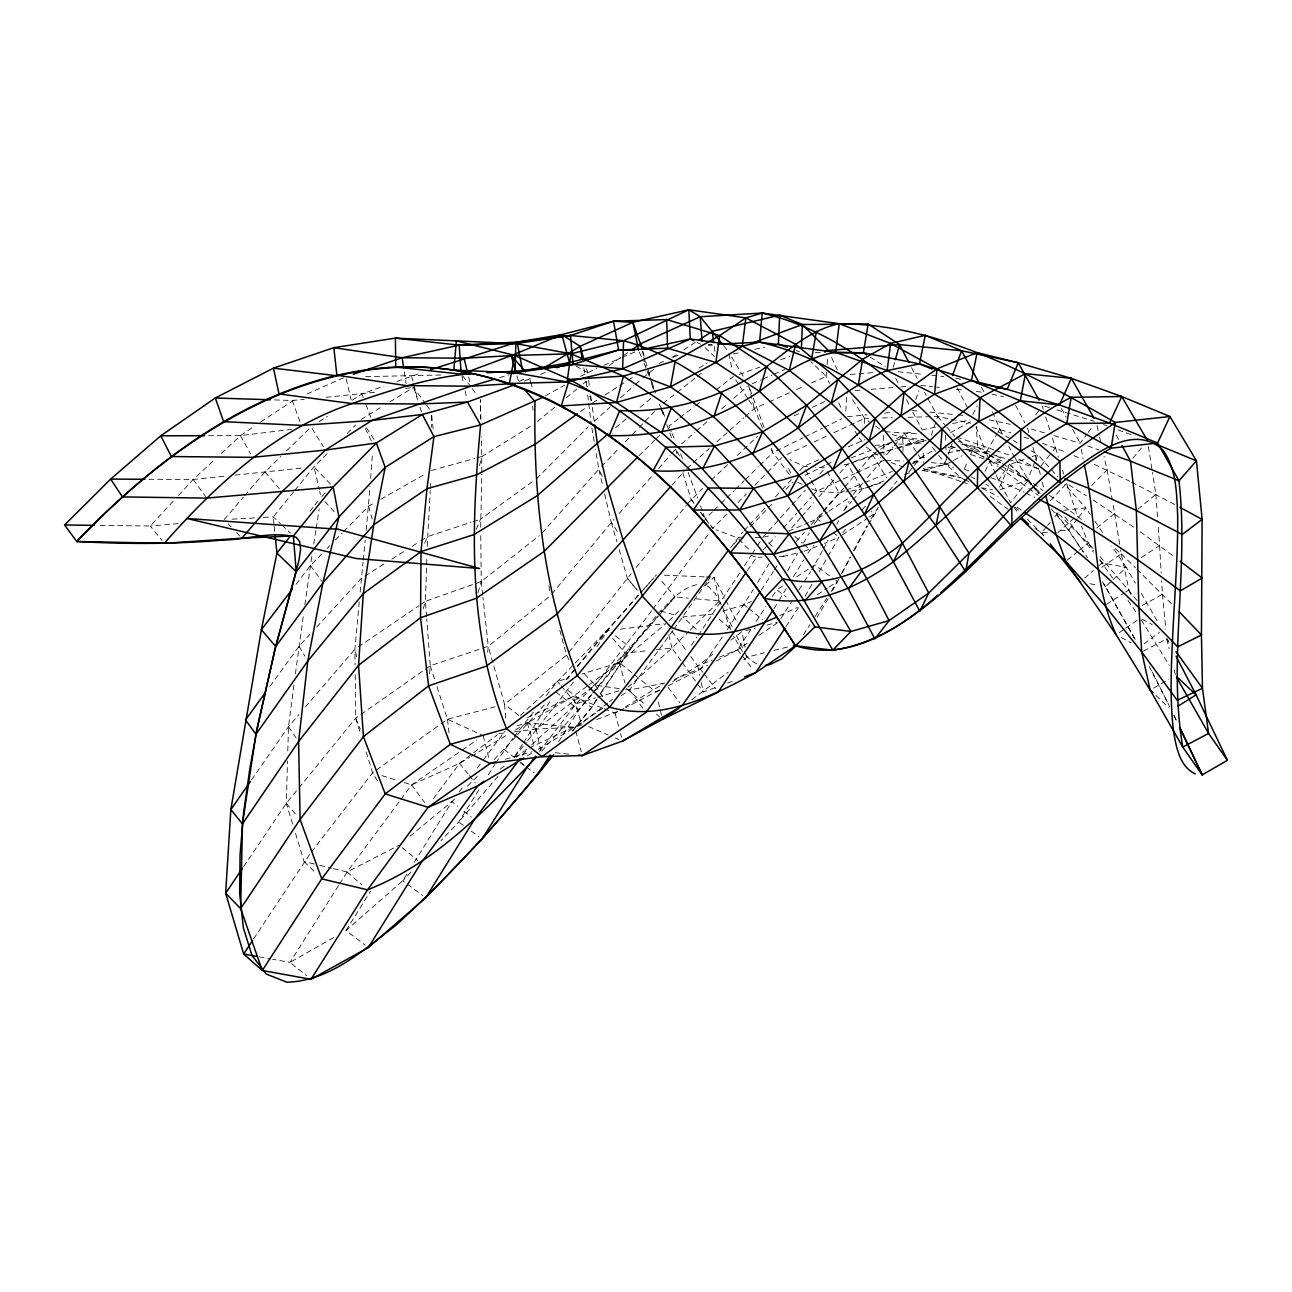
<?xml version="1.0" encoding="UTF-8"?>
<svg xmlns="http://www.w3.org/2000/svg" width="1292" height="1292" viewBox="0 0 1292 1292"><rect width="100%" height="100%" fill="white"/><g stroke="black" fill="none" stroke-linecap="round" stroke-linejoin="round"><path stroke-width="0.75" stroke-dasharray="5 3.75" d="M480.689 527.217L481.787 474.019M481.835 472.048L481.577 436.825M292.622 824.005L286.323 803.366L287.502 761.02M287.793 750.927L288.471 726.734L294.124 683.565M426.618 616.93L425.439 601.297L426.909 556.206M427.216 546.403L430.284 490.524M430.397 488.521L430.753 482.514M845.824 411.001L847.164 391.234M366.217 530.205L370.061 486.341M370.642 478.395L372.532 452.604M826.525 372.387L826.202 376.376L829.545 383.433M827.171 364.425L827.817 356.463M429.59 673.794L430.268 665.751L426.764 618.884M359.257 601.878L354.912 649.198L355.09 664.96M360.161 592.027L363.02 562.214M363.214 560.211L365.216 540.201M487.649 652.266L488.263 646.307L482.95 597.227M295.416 673.762L303.459 614.75M304.847 604.898L311.921 555.738M313.746 544.045L315.862 530.398M316.169 528.444L319.205 508.951M893.208 367.316L894.791 361.631M477.975 592.689L481.254 581.529L480.769 535.259M423.259 608.613L425.439 601.297L481.254 581.529L539.216 535.728M479.461 465.572L482.239 456.351L532.643 425.036M931.306 435.243L937.685 416.541L924.507 392.284M915.721 399.68L918.854 390.733M965.738 480.446L960.699 477.572L944.937 463.295L947.569 456.124M948.215 454.332L952.156 443.576M1034.844 461.922L1027.398 480.156L999.83 489.894M1035.586 460.097L1037.831 454.623L1029.207 449.648M964.51 468.641L967.547 461.502M970.599 454.348L972.133 450.779L957.663 438.796M476.134 529.478L480.608 519.158L534.969 479.817M424.632 543.254L427.539 536.6L471.128 522.275M999.556 487.084L1009.714 464.555L1030.322 457.271M985.053 471.322L990.092 460.76L1001.865 463.037M972.795 414.522L977.188 406.011M841.48 573.81L850.314 556.771M838.637 579.268L832.629 590.573M853.382 550.941L867.029 525.892M822.455 550.763L811.651 569.966M823.408 548.987L828.172 540.137M836.764 524.197L838.669 520.66M844.387 510.033L849.151 501.167M842.158 572.841L850.621 557.223M854.383 550.279L867.546 525.957M868.482 524.229L877.979 509.161M828.156 598.68L817.093 617.269M787.652 570.789L797.535 553.509M803.462 543.125L809.39 532.756M814.331 524.116L822.552 512.795M805.094 596.242L813.088 582.337M819.08 571.904L827.074 557.999M828.059 556.271L839.057 537.149L824.49 543.464M989.123 459.532L985.99 452.636L996.826 434.08M997.812 432.384L999.782 429.025L992.014 410.711M871.244 518.609L878.237 507.191M727.283 629.592L753.43 589.378M757.613 582.514L769.079 563.667M773.956 608.71L778.059 601.975M779.092 600.295L786.295 588.506M793.482 576.733L803.769 559.904M807.888 553.17L813.847 545.256M406.932 874.022L402.749 880.773L345.998 930.547L365.135 945.13M414.264 862.232L451.942 801.605L456.189 797.374M345.998 930.547L370.449 891.27M572.647 731.03L591.591 707.499L596.726 699.263M478.815 789.977L458.708 822.019L440.96 840.64M488.328 774.796L494.675 764.67M495.74 762.991L512.859 738.41M338.52 885.601L289.989 962.378L272.628 959.245M339.602 883.889L347.144 871.955L399.729 800.992M780.836 618.626L791.463 601.846M798.892 590.105L803.156 583.386M804.205 581.707L810.585 571.645M803.462 634.711L809.842 624.747M815.139 616.429L826.832 598.148M831.079 591.51L837.442 581.529L832.597 577.976M522.42 744.434L513.748 757.968L526.361 742.27M523.502 742.738L551.684 698.778M558.661 741.656L578.977 709.986L591.445 694.595M1035.813 415.039L1039.947 408.595M601.717 691.382L633.032 645.241L657.208 614.782M698.197 635.389L740.138 572.388M744.467 565.735L750.927 555.721M752.009 554.058L756.337 547.404M757.403 545.725L760.649 540.734M761.311 590.008L773.278 571.597M774.36 569.917L777.622 564.911M253.571 938.896L310.209 853.608M716.333 660.939L737.506 649.876L750.604 629.866M756.062 621.517L765.881 606.497M772.422 596.484L776.799 589.814L786.36 597.033M786.069 626.475L799.102 606.675M527.62 740.704L573.535 682.063M596.872 646.824L607.999 630.028L639.427 594.255M572.518 730.901L591.591 707.499L599.246 695.936M600.344 694.288L630.997 648.035L658.161 616.445M1015.27 458.418L1028.416 479.962L1010.602 502.701L998.522 480.22L1008.632 465.152M243.623 866.609L286.323 803.366L297.677 789.412M668.432 685.729L700.474 669.24L722.826 636.197M706.708 582.337L674.505 628.332M707.838 580.673L711.262 575.731M730.61 547.695L742.868 531.965M747.438 570.547L756.611 557.304L762.28 557.143M251.585 779.754L288.471 726.734L298.888 714.573M691.285 645.241L697.034 637.037M269.931 686.31L299.017 646.291L309.87 634.453M621.226 695.677L629.527 690.041L673.326 629.947M433.482 798.666L459.516 763.394L472.161 753.866M400.924 799.393L411.68 784.874L460.453 751.282M652.961 609.065L709.033 533.386M1053.868 435.598L1080.177 443.269L1087.008 434.08M1088.139 432.545L1092.693 426.408M522.533 755.287L527.346 748.859L516.138 757.225M889.251 490.96L896.987 480.963M459.161 792.012L462.778 787.216M477.233 768.029L482.045 761.634M483.24 760.035L504.914 731.256M588.829 689.944L595.208 685.212L651.749 610.648M296.046 584.291L310.403 565.492L321.498 554.187M311.42 852.026L372.58 772.729L439.328 725.07M539.329 751.508L576.297 703.672L591.639 687.764M1077.35 518.916L1068.823 529.914L1057.082 531.157M1078.562 517.349L1085.861 507.918L1064.511 484.225M514.103 736.828L533.919 711.488M546.29 695.645L557.433 681.401L606.449 630.916L641.979 591.106M309.999 511.212L313.681 506.561M314.909 505.01L318.575 500.359M569.045 652.072L631.142 573.745M1041.223 465.669L1051.914 452.184M1053.109 450.682L1055.483 447.678L1051.801 436.131M636.149 567.543L686.1 505.56M687.344 504.009L702.654 488.392M592.689 693.061L625.118 653.041L660.535 613.135M293.639 491.864L273.258 516.897L274.033 524.504M294.899 490.298L314.004 466.832L329.234 451.506M298.936 787.862L355.72 718.126L430.268 665.751L480.785 648.81M566.106 679.786L606.449 630.916L610.422 630.431M908.793 472.065L920.356 458.143L928.254 456.625M551.7 594.142L613.958 519.4M1046.326 526.91L1041.433 532.805L1043.936 535.97M1047.554 525.44L1050.008 522.501M1054.918 516.606L1059.828 510.711M1132.922 458.175L1141.434 447.953M566.154 679.915L576.297 667.819M577.572 666.317L607.999 630.028M541.655 751.25L594.207 691.866M595.467 690.348L630.997 648.035L611.068 632.434M853.285 494.335L862.265 483.692M867.384 477.62L881.483 460.889M886.603 454.816L893.014 447.21M894.29 445.692L904.545 433.531L914.171 431.544M842.901 532.595L845.452 529.575M862.119 509.872L865.963 505.333M224.178 519.594L243.316 497.258M244.592 495.757L265.005 471.935L280.832 456.464M305.413 706.966L354.912 649.198L356.947 658.129M823.86 511.277L843.579 488.328M844.887 486.793L855.401 474.568M856.709 473.033L872.488 454.671L878.899 450.44M498.018 776.266L458.708 822.019L463.376 825.41M659.453 614.927L674.957 596.872L688.491 598.131M843.821 510.469L851.654 501.393M852.946 499.891L862.071 489.297L869.403 486.519M619.191 513.425L653.284 474.568M658.532 468.592L670.338 455.139M671.646 453.637L675.587 449.164L680.222 457.239M640.735 592.77L653.833 577.863M800.652 517.704L788.895 531.077L808.421 522.727M801.961 516.219L813.702 502.83M818.934 496.887L834.6 479.041M839.816 473.098L847.649 464.167L852.978 462.132M779.286 556.642L783.065 556.545L785.73 553.509M796.421 541.413L804.415 532.336M811.101 524.762L821.777 512.666M823.117 511.147L839.122 492.995L844.629 490.766M661.843 611.665L674.957 596.872L660.147 579.284M542.107 532.998L598.842 469.222L595.499 449.551M672.131 484.92L684.082 471.515M643.287 589.62L656.449 574.875M762.797 537.407L790.704 506.367M792.044 504.897L805.32 490.12M819.935 473.873L825.249 467.962L815.51 467.22M494.319 759.357L516.154 736.23M517.478 734.76L546.71 702.331M658.29 613.538C669.724 601.781 681.595 587.085 698.714 584.307M763.297 549.956L775.345 536.729M783.372 527.911L796.744 513.215M798.085 511.745L811.457 497.032M812.797 495.563L816.819 491.154L855.046 473.55M316.653 627.056L361.421 578.235M173.112 501.296L150.324 526.022L96.496 525.36M178.474 495.482L193.202 479.493L215.376 458.918M744.224 530.511L748.278 526.135M749.635 524.665L765.898 507.158M775.378 496.952L780.788 491.122M782.144 489.668L791.625 479.445M799.748 470.692L803.818 466.315L818.611 459.855M1050.396 500.602L1066.643 483.45L1086.507 495.886M410.937 872.165L402.749 880.773L405.817 883.034M733.985 543.932L736.731 541.057M750.41 526.684L766.818 509.419M768.191 507.982L772.293 503.67M785.972 489.297L792.82 482.11M601.62 466.331L619.724 447.581M625.28 441.816L630.851 436.05M632.24 434.613L637.812 428.847M639.201 427.394L654.511 411.534M593.028 686.31L625.118 653.041L648.519 650.554M726.718 514.103L712.619 528.557L710.229 525.311M737.99 502.54L746.453 493.867M754.916 485.194L766.188 473.647M767.593 472.194L781.692 457.756M327.038 548.551L329.799 545.725M335.355 540.072L342.283 533.015M343.672 531.593L368.608 506.189L373.856 503.202M325.261 492.979L321.03 497.242L319.722 491.541M347.209 433.418L355.51 425.052M1091.546 485.501L1107.115 469.852L1104.03 456.399M536.568 478.67L588.361 426.78M467.478 786.117L478.783 774.845M638.926 455.834L654.64 440.265M656.078 438.844L660.357 434.597M627.944 687.231L671.937 648.051L688.701 631.449M690.106 630.076L719.434 601.022L714.088 577.266L706.143 576.943M712.473 511.793L705.287 518.819L709.179 523.47M713.911 510.388L719.644 504.752M721.081 503.347L725.393 499.132M726.831 497.711L734.001 490.685M735.439 489.28L744.047 480.834M745.484 479.429L758.404 466.767M759.841 465.362L772.761 452.701L770.92 447.307M286.582 450.843L309.612 428.346M668.885 620.79L678.768 611.261M705.61 585.421L714.088 577.266L724.844 598.309M711.327 480.156L728.656 463.683M737.328 455.446L757.548 436.228M221.287 453.427L240.506 435.614L253.862 426.538M1134.586 638.619L1105.532 586.681L1126.317 567.43L1111.701 545.935M520.385 715.526L557.433 681.401L568.69 677.977M531.658 744.87L576.297 703.672L595.596 697.841M1057.405 533.031L1074.298 517.85M594.11 421.337L610.341 406.867M620.661 397.645L633.936 385.807M635.406 384.483L641.317 379.218M642.786 377.91L653.704 369.383M686.73 468.544L709.276 448.518M716.785 441.848L743.837 417.817M745.339 416.476L754.35 408.466L767.254 402.716M681.546 443.947L694.951 432.239M696.436 430.93L706.869 421.822M721.76 408.789L727.719 403.589M733.678 398.372L747.083 386.647M1084.618 578.105L1093.42 570.515M1099.298 565.444L1102.221 562.924L1126.317 567.43L1135.361 583.112M589.071 684.776L619.369 662.618L666.058 623.503M913.46 463.699L922.262 456.77L934.617 449.729M1137.864 509.258L1155.856 494.303L1152.448 472.452M615.59 427.636L626.297 418.786M640.057 407.4L650.764 398.566M410.032 836.199L451.942 801.605L457.933 806.402M537.375 421.483L555.657 406.479M566.316 397.71L576.975 388.957M583.063 383.95L586.1 381.447L587.521 386.938M1067.289 560.066L1077.786 551.458M1079.272 550.214L1088.268 542.834L1081.566 526.328M482.643 648.18L488.263 646.307L550.424 595.677M1096.843 527.943L1114.641 513.505L1112.59 501.603M691.882 699.683L728.333 672.066M743.966 659.582L747.099 657.095L764.396 652.799M559.791 630.238L566.558 655.206L504.574 704.318L505.963 721.211M663.184 403.314L675.635 393.511M677.202 392.284L695.887 377.587M697.438 376.36L702.121 372.677M607.805 702.993L581.335 723.472L537.456 749.731M609.356 701.782L612.473 699.376M672.664 681.627L697.712 665.865L715.057 652.428M730.836 640.202L741.866 631.643L745.08 647.308M678.381 418.85L668.933 426.118L671.259 431.641M679.947 417.639L694.127 406.738M695.694 405.526L700.425 401.893M716.172 389.796L733.485 376.473M473.744 752.671L497.452 734.793M500.133 769.192L506.529 764.412M514.539 731.708L536.083 729.043L587.23 691.139M1144.05 643.852L1159.457 632.434M515.395 729.932L573.115 696.436L587.472 685.939M580.512 411.55L586.956 406.899M440.96 723.908L447.468 719.256L495.062 706.805M609.307 365.41L629.188 351.666M1101.737 567.35L1121.262 553.864L1120.632 550.021M462.068 750.151L476.7 740.074M1119.373 632.596L1124.202 629.285M1125.8 628.187L1137.057 620.467M260.532 422.016L295.933 398.857M358.191 646.969L418.883 605.754M420.53 604.64L425.439 601.297M602.944 708.097L574.714 727.283L536.083 729.043L525.053 720.387M719.418 657.143L737.506 649.876L749.037 642.076M758.937 635.373L778.705 621.969M810.197 521.968L817.287 518.916L827.203 512.326M828.866 511.228L852.009 495.853M842.4 534.92L867.449 518.253M869.128 517.139L874.135 513.796L871.179 511.406M880.498 449.39L894.92 439.878M896.535 438.812L904.545 433.531L916.141 451.586M912.2 463.505L920.356 458.143L917.191 453.234M817.448 594.643L827.445 588.086M829.109 587.004L837.442 581.529M778.446 588.732L785.068 584.404M796.647 576.83L814.832 564.943L830.982 576.797M1141.272 557.563L1159.602 545.595L1158.02 523.89M319.253 421.612L327.441 416.299M352.054 400.326L361.889 393.947L383.999 386.066M672.098 357.432L677.121 354.17M683.807 349.825L695.516 342.219M1106.388 604.414L1124.121 593.044M1125.736 592.011L1128.95 589.943L1121.262 553.864L1115.384 548.729M596.726 400.262L591.784 403.427L590.719 395.675M604.995 395.013L618.206 386.599M619.869 385.549L626.475 381.334M628.122 380.284L634.727 376.069M364.812 576.087L385.161 563.28M391.944 559.016L405.494 550.473M412.277 546.209L419.06 541.929M420.756 540.863L427.539 536.6M659.308 690.041L625.732 707.677M361.049 419.496L381.398 407.061M389.877 401.893L413.634 387.406L425.439 403.556M698.972 368.107L707.37 362.971M527.233 755.917L532.352 752.816M596.71 719.579L618.48 711.085M625.344 706.918L663.054 684.049M404.235 782.564L411.68 784.874L459.516 763.394L469.674 757.306M471.37 756.304L508.628 733.985M1153.546 688.152L1168.775 679.414M380.833 499.245L426.231 473.47M333.756 937.508L289.989 962.378L306.511 975.67M1142.241 605.496L1162.445 594.272L1161.653 580.641M545.499 395.756L564.782 385.064M580.544 376.327L596.678 368.478M921.874 470.692L946.519 464.264L951.703 461.422M953.431 460.469L962.088 455.705M969 451.893L977.64 447.129L987.605 453.734M950.573 432.61L972.375 420.627M674.166 679.382L707.515 665.542M1143.517 651.087L1166.757 638.91L1169.066 642.092M659.534 690.299L655.965 692.141L619.369 662.618L581.836 673.988M604.107 708.791L615.057 713.152L623.955 708.581M333.449 868.628L347.144 871.955L399.163 845.162M805.029 475.311L824.91 465.475M826.702 464.587L833.938 461.018M776.314 450.956L802.897 437.859M804.658 436.987L822.39 428.266M824.167 427.394L841.883 418.673M519.206 381.318L526.28 377.975M529.139 748.003L581.335 723.472L573.115 696.436L526.474 718.11M786.731 454.623L806.644 445.352M813.895 441.977L826.573 436.082M833.808 432.723L864.59 418.398L868.547 418.301M779.787 615.638L797.342 607.498M794.063 415.814L801.395 412.423M812.377 407.335L825.184 401.408M856.871 472.71L884.18 460.13M722.826 611.164L744.047 604.817L751.33 601.474M769.095 401.893L789.364 392.833M796.728 389.538L804.092 386.243M811.457 382.965L826.202 376.376L810.972 361.744M306.995 393.963L343.882 377.668M752.186 383.772L761.246 379.8M763.071 379.008L772.132 375.051M773.94 374.26L784.809 369.512M848.198 446.919L864.832 439.651M603.962 365.313L620.354 358.191M622.179 357.399L634.937 351.86M804.173 551.248L822.681 544.255M658.952 363.359L664.363 361.066M673.407 357.238L680.626 354.186M524.439 380.978L531.658 378.023M540.67 374.357L546.08 372.144M846.47 490.023L862.975 483.321M864.816 482.578L892.32 471.418M690.671 656.449L697.712 665.865L712.183 660.05M851.105 457.933L871.406 450.052M878.786 447.177L902.785 437.875L923.182 439.409L923.199 443.317M854.755 461.454L876.331 453.653M871.244 485.824L885.908 480.269M697.486 683.888L703.3 692.028L716.382 687.183M727.606 683.048L735.083 680.286M396.886 381.463L420.998 373M739.137 374.47L759.841 367.122M780.562 359.774L789.977 356.447M1032.195 456.609L1037.831 454.623L1057.841 476.829M582.046 724.715L574.714 727.283L527.249 722.826L515.766 726.169M850.604 491.154L865.785 488.053M867.643 487.423L882.484 482.417M473.017 521.661L480.608 519.158M851.428 462.94L877.866 454.267M879.755 453.653L894.855 448.695M896.745 448.082L923.182 439.409M904.594 474.406L910.214 472.694M597.518 697.26L618.755 690.865M499.6 377.652L509.177 374.793M431.463 470.498L474.713 458.45M476.603 457.917L482.239 456.351M505.35 759.228L531.965 751.799M878.253 453.153L895.55 448.582M897.472 448.066L926.316 440.443M745.759 630.625L755.449 628.073M767.077 625.021L776.767 622.486M783.065 556.545L802.267 551.732M774.021 650.409L787.474 647.066M764.67 536.955L768.401 536.051M733.372 353.992L739.25 352.716M754.916 349.276L764.702 347.144M921.858 429.945L937.249 426.764M952.64 423.566L969.953 419.981M625.716 689.492L629.527 690.041L664.782 683M948.005 452.83L959.859 450.553M961.846 450.165L977.64 447.129L976.235 426.344M960.699 481.415L923.328 468.673L946.519 464.264L953.625 467.898M843.918 464.797L847.649 464.167L862.071 489.297M811.586 488.731L816.819 491.154L839.122 492.995L848.683 491.461M326.085 397.306L377.813 391.928M405.672 388.407L413.634 387.406L417.704 400.035M620.354 629.188L664.072 623.761M498.873 733.646L506.706 732.677M208.61 435.679L240.506 435.614L291.443 429.348M1063.833 510.275L1085.861 507.918L1090.351 514.523M148.919 479.284L193.202 479.493L227.117 475.924M235.096 475.085L304.218 467.849M1047.295 532.191L1041.433 532.805L1033.471 527.394M656.336 649.715L671.937 648.051L681.239 661.084M847.391 416.735L866.948 414.829M884.568 413.101L892.401 412.342M713.168 614.055L682.79 616.962L698.439 631.223M274.502 399.906L292.25 400.488L304.185 399.357M178.28 523.583L150.324 526.022L161.968 540.411M850.184 374.454L876.154 372.387M855.11 390.604L861.086 390.119M871.018 389.328L892.901 387.584M900.863 386.938L906.822 386.47M232.027 519.158L255.59 517.866M263.439 517.43L273.258 516.897L280.445 523.68M708.242 344.722L712.183 344.512M874.668 445.336L890.705 444.561M898.715 444.173L924.749 442.914M365.701 376.65L441.573 374.971M882.371 417.946L892.255 417.704M908.05 417.3L937.685 416.541L949.329 418.883M743.304 537.714L737.441 537.795L716.172 529.865M754.996 537.52L760.859 537.424M815.3 352.506L821.308 352.538M708.307 345.19L712.296 345.303M664.395 575.198L704.156 576.862M886.134 460.227L903.77 461.147M913.573 461.664L921.422 462.068M931.225 462.584L948.764 464.506M961.652 444.287L975.525 446.515L990.237 452.232M885.311 431.69L917.062 433.837M807.71 466.622L803.818 466.315L790.01 459.645M696.226 598.858L719.434 601.022L721.211 604.64M911.958 410.436L917.95 411.017M929.949 412.18L955.918 414.684M957.921 414.877L963.913 415.443M555.172 752.735L568.738 754.14M898.101 371.725L923.958 374.438M931.903 375.278L943.838 376.521M920.744 385.355L932.646 386.679M934.633 386.889L940.592 387.552M956.468 389.328L964.397 390.2M976.3 391.524L984.246 392.413L981.419 387.212M584.307 673.778L595.208 685.212L623.81 689.234M981.242 487.778L992.401 489.62M950.476 446.483L954.417 447.161M966.254 449.212L989.769 453.783M259.127 956.823L270.706 958.906M923.118 470.611L960.699 477.572L923.328 468.673M892.174 434.435L902.785 437.875L924.587 441.929M950.331 446.725L956.274 447.823M966.19 449.664L972.133 450.779L984.439 457.158M1089.947 583.742L1097.748 585.211M951.267 419.27L970.68 423.162M992.014 427.458L1010.909 432.755M989.171 419.852L1010.279 424.293M955.612 378.185L963.251 379.832M991.949 394.141L1003.496 396.725M295.497 833.388L304.088 861.538L317.784 864.849M319.738 865.317L331.495 868.159M660.422 611.035L677.202 615.476M1044.469 432.868L1027.544 427.927L1029.159 433.757M1049.475 407.626L1042.014 405.365L1043.242 409.209M1056.937 409.903L1094.243 421.257M991.658 454.348L1006.759 458.935M1008.648 459.5L1038.849 468.657M381.883 775.62L396.789 780.255M964.074 469.351L969.824 471.16M990.867 477.814L998.522 480.22L1024.023 492.268M948.037 447.339L959.504 451.005M970.97 454.655L984.359 458.935M1023.91 437.1L1029.482 438.973M1042.483 443.317L1066.546 452.426M750.878 555.366L756.611 557.304M962.556 482.061L970.034 484.613M956.629 437.035L993.806 449.761M995.664 450.407L1010.538 455.495M1087.638 445.918L1098.814 449.874M891.141 462.617L903.334 466.961M796.001 350.52L799.506 351.795M1103.449 424.503L1107.115 425.859M1118.129 429.897L1132.826 435.275M573.115 696.436L602.298 708.064M588.506 726.54L608.209 734.954M615.363 738.023L618.949 739.541M1073.927 455.592L1081.291 458.773M1094.211 464.312L1129.741 481.205M958.373 441.202L987.718 454.542M989.543 455.382L1002.382 461.212M437.019 686.779L447.468 719.256L481.415 734.777M797.665 482.287L802.881 484.71M756.821 663.83L751.653 661.003L744.677 654.414M1025.832 493.124L1034.94 497.436M697.147 342.445L700.587 344.156M1131.485 482.077L1174.703 504.51M964.252 479.364L969.614 482.061M982.082 488.344L998.118 496.419M1038.703 469.222L1014.252 456.77L1008.826 446.354M971.374 476.958L974.911 478.767M985.57 484.209L989.123 486.018M986.2 458.079L1031.662 482.32M1141.983 619.175L1152.254 624.666M1121.149 637.473L1131.114 642.818M576.07 366.169L587.569 372.451L588.345 378.249M972.133 450.779L983.551 457.126M998.151 431.722L1017.127 442.688M996.374 455.559L1002.657 459.532M1093.129 500.036L1133.908 527.265M870.162 357.077L885.375 366.783M989.252 454.832L1000.864 462.536M1002.527 463.634L1027.398 480.156L1031.161 484.678M1017.079 507.207L1021.94 510.598M852.607 399.729L864.59 418.398L869.274 421.693M875.524 426.069L883.324 431.56M1140.335 531.836L1173.814 556.4M990.092 460.76L998.118 466.525M999.733 467.672L1027.027 487.262M1028.642 488.424L1038.267 495.337M567.963 690.461L591.591 707.499M520.03 762.506L524.73 765.898M526.296 767.044L534.145 772.713M1033.293 483.499L1043.032 490.572M1049.508 495.288L1084.473 521.758M990.318 496.467L1007.938 509.258M471.16 831.063L478.944 836.731M866.286 447.016L880.918 457.739M407.351 884.164L422.678 895.485M1009.117 464.167L1031.791 484.597M556.012 692.011L578.977 709.986M518.754 715.445L504.574 704.318L488.263 646.307M504.203 749.505L514.83 757.887M520.918 762.668L523.954 765.058M744.047 604.817L747.147 607.288M748.698 608.532L762.635 619.692M463.925 811.182L471.418 817.174M402.264 847.73L417.833 860.569M817.287 518.916L820.194 521.354M833.243 532.288L837.604 535.922M719.159 619.126L731.127 629.301M626.475 688.539L646 705.238M656.497 714.234L659.501 716.802M347.144 871.955L361.695 884.729M794.903 536.438L802.429 543.108M803.931 544.449L809.939 549.794M1009.714 464.555L1040.674 493.06M768.595 542.866L772.939 546.968M1155.856 695.467L1168.63 707.58M281.882 525.053L290.506 533.192M704.996 347.58L714.411 356.56M1014.801 506.9L1020.405 512.359M1027.415 519.174L1043.984 535.809M1058.616 513.925L1093.516 548.906M1121.262 553.864L1135.458 567.802M1136.879 569.191L1172.199 604.462M304.088 861.538L316.314 873.537M738.814 539.2L749.764 550.344M330.413 484.08L314.004 466.832L319.269 489.636M228.248 523.89L230.961 526.748M236.388 532.482L240.457 536.778M1032.97 485.808L1040.189 493.641M324.873 501.474L336.372 514.135M1100.073 556.513L1137.493 600.99M937.685 416.541L945.582 425.714M946.891 427.232L954.772 436.405M286.323 803.366L297.596 816.512M265.005 471.935L279.363 488.715M557.433 681.401L559.953 684.372M561.212 685.842L576.297 703.672M612.666 638.296L625.118 653.041M619.094 549.423L627.395 578.396L637.489 590.396M710.471 525.02L713.055 528.121M1032.421 486.18L1038.703 493.722M1051.252 508.79L1068.823 529.914L1082.858 551.619M627.395 578.396L637.618 590.67M1064.818 516.848L1093.5 552.168M1099.734 559.84L1113.413 579.187M459.516 763.394L468.011 773.924M469.222 775.426L475.295 782.936M723.552 345.545L728.591 351.86M737.506 649.876L741.14 654.446M742.351 655.965L753.236 669.644M932.501 447.468L937.475 453.799M938.719 455.382L944.937 463.295M1055.742 512.44L1087.573 557.692M1028.416 479.962L1034.537 487.811M1035.748 489.377L1041.869 497.226M700.474 669.24L702.832 672.276M704.011 673.794L715.865 689.007M789.428 474.455L772.761 452.701L770.468 447.161M668.239 687.538L679.77 702.67M671.921 631.352L685.987 650.183M691.091 499.358L694.692 504.235L691.091 499.358L682.483 471.467M700.668 512.343L709.033 523.68M462.714 375.73L470.934 386.922M472.113 388.521L476.813 394.916M1013.929 507.239L1018.387 513.312M700.555 512.343L705.287 518.819L700.474 505.786M426.618 405.171L431.35 411.631M411.68 784.874L424.583 802.51M629.527 690.041L643.577 709.308M193.202 479.493L205.622 496.548M310.403 565.492L321.773 581.255M682.402 662.715L696.323 682.257M1088.268 542.834L1093.63 550.553M1100.073 559.824L1102.221 562.924M742.529 651.669L733.646 636.132M1127.964 600.36L1136.912 613.377M288.471 726.734L296.353 738.233M1094.857 521.144L1103.836 534.371M855.046 431.367L858.243 436.195M859.309 437.794L862.523 442.607M604.64 493.899L611.326 522.388L618.755 533.564M595.208 685.212L603.429 697.761M735.681 379.848L738.976 384.887M740.074 386.583L747.761 398.372M748.859 400.052L754.35 408.466L762.797 428.734M366.524 427.878L374.179 439.635M1103.368 583.338L1105.532 586.681M312.083 428.589L323.42 446.741M1141.304 619.95L1169.308 665.428M872.488 454.671L886.716 477.927M1102.577 581.804L1136.233 641.317M731.579 356.883L743.578 376.973M377.442 780.869L372.58 772.729L365.604 750.135M299.017 646.291L304.847 656.126M1141.401 593.561L1158.52 623.18M827.106 471.305L839.122 492.995M240.506 435.614L250.632 453.993M1116.207 435.146L1119.066 440.346M1061.426 408.433L1066.126 417.138M1072.683 429.332L1080.177 443.269M1015.528 405.139L1024.782 422.678M805.675 469.868L810.31 478.734M811.247 480.511L816.819 491.154M999.782 429.025L1003.399 435.953M566.558 655.206L570.127 662.037M911.538 367.622L917.062 378.265M912.846 412.132L921.697 429.138M1167.08 638.894L1168.889 642.382M957.275 387.955L968.241 409.16M1152.27 671.985L1168.808 704.851M725.749 600.069L736.488 621.113M1149.218 666.527L1169.696 706.756M895.744 378.249L898.441 383.627M906.564 399.712L910.166 406.867M722.115 606.449L732.822 628.154M736.392 635.389L743.53 649.86M744.418 651.669L747.099 657.095M1173.814 715.106L1177.141 721.953M602.298 476.328L598.842 469.222L602.863 486.309M365.361 428.476L371.402 441.073M1174.024 715.655L1177.448 722.826M838.734 402.813L842.077 409.871M831.596 357.577L837.329 369.98M720.629 603.606L715.348 593.803L708.775 586.939A39.164 24.225 -77.5 0 0 706.207 585.518M989.914 461.26L995.389 473.324M996.18 475.052L998.522 480.22M788.637 468.479L791.011 473.712M661.682 409.467L664.912 416.864L659.356 403.992M672.034 433.498L674.343 439.022M680.545 453.783L683.63 461.163M639.346 352.118L643.206 361.34M643.981 363.181L646.307 368.704M355.219 674.795L355.72 718.126L360.339 729.221M730.868 629.785L723.746 611.181M1128.95 589.943L1131.081 595.257M976.138 427.151L985.99 452.636M361.889 393.947L363.23 397.484M365.911 404.558L371.256 418.689M688.103 472.274L697.728 498.341M749.925 389.021L752.622 396.353M753.301 398.194L764.783 429.364M292.25 400.488L300.681 423.615M661.423 409.548L664.12 417.09M666.817 424.632L672.211 439.732M646.953 370.578L648.891 376.15M651.475 383.595L653.413 389.183M645.515 361.049L651.216 379.993M651.846 381.834L655.642 392.881M1066.643 483.45L1077.108 515.33M420.029 407.255L421.773 412.665M430.268 665.751L434.564 679.124M1045.68 416.896L1051.187 434.209M1055.483 447.678L1058.423 457.093M1062.525 470.272L1063.704 474.035M675.587 449.164L677.315 454.736M355.72 718.126L360.371 733.194M527.249 722.826L534.63 747.018M648.681 372.645L649.795 376.327M650.344 378.168L653.687 389.231M611.326 522.388L616.865 541.703M586.503 368.721L587.569 372.451M516.962 375.843L518.512 381.35M1032.938 447.323L1037.234 462.843M368.608 506.189L372.209 519.158M619.369 662.618L624.957 682.983M642.883 351.376L644.999 359.111M575.731 731.062L581.303 751.766M615.057 713.152L618.545 726.185M620.531 733.63L621.533 737.361M411.631 376.214L413.069 381.77M413.553 383.627L417.897 400.278M589.879 396.095L591.3 401.586M1039.333 470.595L1040.318 474.455M1042.289 482.191L1044.243 489.926M748.569 385.355L754.35 408.466M483.208 735.6L489.216 759.761M468.625 376.86L469.981 382.464M668.772 634.84L671.937 648.051M658.306 701.863L661.569 715.477M1166.757 638.91L1169.066 648.552M1174.153 669.757L1175.526 675.538M346.175 378.766L351.101 399.761M1096.989 425.666L1099.185 435.275M1099.637 437.197L1100.946 442.962M642.479 351.359L643.319 355.219M643.755 357.141L645.871 366.783M697.712 665.865L699.699 675.215M701.298 682.677L703.3 692.028M536.083 729.043L540.734 750.733M461.938 375.988L463.521 383.449M465.104 390.895L466.687 398.34M531.012 382.141L532.595 389.909M728.963 353.75L731.983 368.898M1081.291 449.148L1083.148 458.951M1107.115 469.852L1112.234 499.616M583.806 367.8L585.115 375.601M591.833 427.91L594.175 441.686M1114.641 513.505L1120.326 548.099M548.874 585.809L549.811 591.72M1148.427 446.612L1152.141 470.466M404.267 371.692L406.14 383.627M592.317 407.368L594.514 423.114M588.619 380.187L589.669 387.939M714.25 346.498L715.251 354.056M586.1 381.447L586.794 387.245M587.715 394.981L591.171 423.97M447.468 719.256L449.212 734.663M481.254 581.529L482.74 595.273M431.754 415.475L433.159 428.928M274.227 526.409L274.792 532.126M1162.445 594.272L1165.82 629.204M529.995 378.298L530.56 384.257M532.627 406.108L533.015 410.081M1155.856 494.303L1157.874 521.92M1159.602 545.595L1161.185 572.857M945.534 435.372L945.792 443.075M945.857 444.997L946.115 452.717M946.196 454.639L946.519 464.264M480.995 419.238L480.333 399.696L480.543 419.092M883.437 435.372L884.003 454.413M902.785 437.875L903.043 451.441M923.247 453.056L923.296 462.811M864.59 418.398L864.606 424.277M431.35 415.556L431.383 427.329"/><path stroke-width="1.5" d="M1020.745 518.577L1065.803 561.293L1116.159 634.792L1150.171 690.09L1182.761 747.083L1202.19 774.909L1227.4 760.294L1208.585 733.42L1202.464 688.281L1201.447 635.002L1202.125 519.368L1196.44 460.808L1169.938 416.508L1121.731 396.499L1071.213 397.322C1003.626 431.673 956.952 492.494 902.397 543.06C868.353 571.161 827.429 589.007 782.855 578.751L764.202 598.244L795.501 645.758L832.839 650.167L850.895 631.465L821.76 581.917L789.218 533.822L753.607 488.295L714.492 446.015L671.323 408.046L623.438 376.101L570.951 353.83L515.847 343.591L395.4 338.133L333.837 347.677L273.452 368.139L215.296 398.001L160.773 435.808L110.66 479.106L64.6 524.972L76.729 541.461C173.742 439.878 306.527 349.373 453.831 370.061C586.939 391.896 689.508 491.977 764.202 598.244C810.859 608.484 856.225 588.797 893.402 561.778C937.443 526.716 976.413 485.937 1020.615 451.07L1020.761 429.009L980.111 397.726L936.991 368.834L890.576 343.446L839.235 323.694L762.215 313.035L700.264 316.734L640.784 343.64L630.835 350.52M977.737 467.559L1011.781 507.401L1012.007 526.49L977.35 487.407L977.737 467.559C918.564 401.554 851.38 334.16 762.215 313.035L745.904 317.88L719.709 335.597L675.296 360.726L623.438 376.101L569.368 379.38L514.701 355.397L456.351 340.926L453.831 370.061L515.024 372.758L567.075 381.947L616.494 402.474L661.633 432.61L702.525 469.061L739.654 509.985L773.504 554.268L804.448 601.184L832.839 650.167C885.908 642.592 927.494 606.481 965.705 571.629C1011.345 527.249 1055.774 480.672 1111.12 448.179L1157.584 443.011L1169.938 416.508L1115.222 422.468L1059.876 461.373L1011.781 507.401L969 553.218L928.706 593.06L889.058 620.612L874.878 638.91L848.408 589.039L819.483 541.203L787.716 495.967L752.703 454.138L713.862 416.961L670.483 386.841L622.599 368.801L573.05 364.457L522.566 370.804L486.955 372.742M507.045 372.952L515.024 372.758L515.847 343.591L570.483 335.484L613.538 321.191L666.704 319.576L719.709 335.597L766.431 366.75L806.596 405.284L841.996 448.276L873.715 494.465L902.397 543.06L928.706 593.06L919.872 611.278L893.402 561.778L864.558 514.297L832.952 469.4L798.133 427.943L759.421 391.315L715.865 362.503L667.576 348.21L618.61 350.003L569.514 362.584L522.566 370.804L513.005 373.646M1176.511 677.234L1208.585 733.42L1182.761 747.083C1167.758 658.807 1189.254 569.384 1178.966 480.769L1157.584 443.011L1109.537 423.049L1059.553 404.945L1007.195 389.36L971.455 380.542L919.5 363.876L863.395 352.764L835.633 352.361L759.599 342.154L742.254 346.191L715.865 362.503L670.483 386.841L616.494 402.474L561.293 405.946L569.368 379.38C672.938 436.421 752.299 528.17 814.945 626.878L850.895 631.465L889.058 620.612C854.706 552.879 813.863 488.069 762.619 431.786C723.908 391.218 678.462 355.817 623.6 340.733L570.951 353.83L514.701 355.397L509.387 383.53L567.075 381.947L622.599 368.801L623.6 340.733L688.846 309.789L745.904 317.88L795.678 344.334L837.959 379.17L875.282 418.753L908.987 461.583L939.849 506.787L969 553.218L965.705 571.629L935.925 525.86L903.851 482.077L869.112 440.863L831.176 403.104L789.283 370.384L742.254 346.191L690.267 339.005L642.399 349.438L632.886 322.306L613.538 321.191L561.794 334.612L517.139 342.105L459.177 345.142L395.4 338.133L395.756 367.057L461.228 374.147L471.192 373.889M801.428 348.436L802.38 324.518L779.657 315.103L712.231 331.366L698.859 340.054M787.199 347.338L778.414 344.14L779.657 315.103M980.111 397.726L942.207 428.815L873.715 494.465L832.177 521.387L789.218 533.822L747.196 532.078L730.271 552.847L773.504 554.268L819.483 541.203L864.558 514.297L940.463 450.278L978.851 421.37L980.111 397.726L1025.477 373.646L1071.326 378.362L1121.731 396.499L1147.506 440.653M977.35 487.407L940.463 450.278L942.207 428.815M940.463 450.278C888.557 402.329 829.803 358.013 759.599 342.154L762.215 313.035M936.991 368.834L904.109 392.38L841.996 448.276L799.183 474.988L753.607 488.295L708.387 487.988L693.352 510.082L739.654 509.985L787.716 495.967L832.952 469.4L900.976 415.701L934.552 394.221L936.991 368.834L977.107 352.587L1018.258 362.761L1071.326 378.362L1094.13 418.35M835.633 352.361L839.235 323.694C939.106 324.082 1030.758 373.905 1115.222 422.468L1111.12 448.179L1066.74 423.534L1020.325 400.778L971.455 380.542L934.552 394.221L887.152 370.594L835.633 352.361C806.612 356.931 782.484 374.309 759.421 391.315C715.17 421.305 662.731 437.423 609.194 435.517L619.821 410.581C672.26 412.907 723.811 397.29 766.431 366.75C788.928 349.712 810.762 329.654 839.235 323.694M890.576 343.446L862.685 359.224L806.596 405.284L762.619 431.786L714.492 446.015L666.058 447.193L653.106 470.643C705.061 474.293 755.707 457.449 798.133 427.943C826.379 406.738 854.093 384.015 887.152 370.594L890.576 343.446L925.25 335.29L961.603 350.762L1018.258 362.761L1039.156 400.245M742.254 346.191L745.904 317.88M900.976 415.701L904.109 392.38M567.075 381.947L570.951 353.83M715.865 362.503L719.709 335.597M866.771 354.912L863.395 352.764L868.159 323.985L802.38 324.518L753.188 342.735M858.34 384.612L862.685 359.224M934.552 394.221L978.851 421.37L1020.615 451.07L1066.74 423.534L1071.213 397.322M811.683 358.74L816.399 331.236M670.483 386.841L675.296 360.726M978.851 421.37L1020.325 400.778L1025.477 373.646M887.152 370.594L919.5 363.876L925.25 335.29M971.455 380.542L977.107 352.587M935.925 525.86L939.849 506.787M789.283 370.384L795.678 344.334M903.851 482.077L908.987 461.583M616.494 402.474L623.438 376.101M869.112 440.863L875.282 418.753M895.324 359.741L899.571 344.576L868.159 323.985M831.176 403.104L837.959 379.17M759.421 391.315L766.431 366.75M713.862 416.961L721.711 392.946M952.446 375.584L961.603 350.762L899.571 344.576L828.317 350.503L824.684 352.086M798.133 427.943L806.596 405.284M661.633 432.61L671.323 408.046M1018.258 362.761L1007.195 389.36L976.623 382.739M832.952 469.4L841.996 448.276M752.703 454.138L762.619 431.786M1071.326 378.362L1059.553 404.945L1020.325 400.778M1121.731 396.499L1109.537 423.049L1066.74 423.534M864.558 514.297L873.715 494.465M893.402 561.778L902.397 543.06M702.525 469.061L714.492 446.015M787.716 495.967L799.183 474.988M772.923 610.389L718.223 692.06L662.505 719.369L622.534 741.075L582.321 755.545L542.01 756.644L490.136 763.475L428.104 807.322L367.526 889.849L311.017 979.304L262.26 970.486L243.687 954.045L225.648 893.224L230.848 809.583L261.372 629.721L276.924 553.073L275.18 535.938M311.017 979.304L368.333 947.553L420.934 863.153L477.717 785.94L484.129 781.159M368.333 947.553L425.746 897.746L474.406 819.564L520.127 758.501M425.746 897.746L482.061 838.992L526.991 767.448L535.631 756.288M482.061 838.992L537.294 774.974L550.117 754.98M739.654 509.985L753.607 488.295M819.483 541.203L832.177 521.387M760.229 591.671L734.114 631.836L682.079 705.707L622.534 741.075M252.473 940.576L243.687 954.045L257.205 956.468M784.987 628.122L755.659 672.68C711.504 696.582 660.89 721.953 609.598 707.16L577.233 675.668C543.141 588.538 533.402 494.513 534.985 401.57L523.938 388.844M242.508 868.272L225.648 893.224L240.667 908.615L262.26 970.486L321.74 878.867L385.21 793.902L450.31 744.305L506.577 728.72L577.233 675.668L704.043 520.369M746.292 572.211L702.719 635.099L645.919 712.522L582.321 755.545L578.445 755.142M250.438 781.418L230.848 809.583L242.444 823.876L240.667 908.615L300.099 819.435L363.423 736.634L428.573 685.874L486.228 666.155L556.949 614.12L670.806 486.406M265.28 692.706L245.512 719.919L255.961 734.276L242.444 823.876L298.597 741.527L358.562 665.267L420.53 617.737L476.344 598.277L543.884 551.652L637.489 457.255M848.408 589.039L862.135 570.257M728.688 549.859L671.097 627.379L609.598 707.16L542.01 756.644L506.577 728.72C467.543 632.45 471.128 526.458 480.592 424.907L467.478 402.07L418.866 403.992L352.005 403.589L279.024 393.931L273.452 368.139L335.952 375.665M292.46 588.99L261.372 629.721L275.697 646.468L255.961 734.276L307.771 661.036L363.294 593.609L421.014 551.587L473.889 534.63L537.181 495.708L607.951 433.95M773.504 554.268L789.218 533.822M290.409 536.018L276.924 553.073L296.223 571.758L275.697 646.468L322.919 582.821L373.759 524.73L426.974 488.715L476.7 474.794L535.486 444.044L577.298 413.876M537.294 774.974L553.703 754.576M541.994 397.694L480.592 424.907L433.967 436.599L385.161 467.397L338.924 516.945L296.223 571.758L293.381 535.922L333.158 486.955L376.376 442.995L422.339 414.474L467.478 402.07L515.363 384.531M552.168 755.852C504.235 816.076 452.62 873.473 395.723 925.379C363.359 950.185 329.945 981.016 286.856 982.211L266.168 974.007L251.94 955.305L243.38 927.947L239.682 893.806L240.054 854.706L243.671 812.523L249.776 769.095L257.528 726.265L274.841 649.828L299.017 560.195L300.6 549.181L299.679 541.655L295.933 537.101C271.966 530.641 246.724 539.846 222.369 540.072C173.935 544.32 125.243 544.207 76.729 541.461C157.253 457.772 257.754 381.915 376.521 368.495C439.345 361.712 503.46 375.504 559.178 404.832C660.6 458.418 735.519 550.069 795.501 645.758C848.456 662.538 899.7 628.833 937.766 595.16M76.729 541.461L164.294 543.286L241.814 538.215L281.963 491.767L325.471 450.052L371.918 420.449L470.902 386.195L493.867 379.363M804.448 601.184L821.76 581.917M536.325 757.144C486.809 809.05 435.662 863.072 367.526 889.849L321.74 878.867L300.099 819.435L298.597 741.527L307.771 661.036L322.919 582.821L338.924 516.945L333.158 486.955L206.752 498.098L122.482 496.919L110.66 479.106L144.882 479.267M795.872 646.065L782.128 658.629L770.064 664.524A46.706 30.556 -74.6 0 1 765.381 665.251M164.294 543.286C216.232 484.403 276.23 429.122 352.005 403.589C390.685 390.249 430.171 377.135 471.128 373.598M795.501 645.758L814.945 626.878M940.576 592.737C983.018 555.415 1020.034 512.213 1064.22 476.813C1090.351 458.095 1131.356 421.547 1162.59 449.664C1176.657 468.625 1176.657 493.56 1177.674 516.122C1177.965 553.364 1175.058 590.525 1173.088 627.686C1171.44 662.473 1169.373 697.502 1173.637 732.193C1176.431 747.519 1179.58 766.56 1195.278 773.908M662.505 719.369L678.833 708.436M1178.029 706.159L1196.101 694.854L1176.14 656.384M523.809 757.984L477.717 785.94L428.104 807.322L385.21 793.902L363.423 736.634L358.562 665.267L363.294 593.609L373.759 524.73L385.161 467.397L376.376 442.995L325.471 450.052L252.473 457.336L171.4 456.544L160.773 435.808L204.62 435.695M544.917 367.316L580.173 346.337L632.886 322.306L688.846 309.789L700.264 316.734L722.293 343.979M776.266 617.269C743.691 632.418 705.674 641.203 671.097 627.379L642.528 596.387L623.002 539.959L607.482 486.971L597.243 442.801L594.788 425.084M622.599 368.801L690.267 339.005L693.707 340.717M468.915 371.402L511.228 355.655L561.794 334.612L580.173 346.337L583.871 359.386M556.9 367.736L569.514 362.584L561.794 334.612M744.434 676.83L755.659 672.68L797.099 644.692L793.24 645.645M430.349 369.77L517.139 342.105L570.483 335.484L623.6 340.733M353.233 374.309L402.087 357.755L459.177 345.142L515.847 343.591M515.024 372.758L573.05 364.457L618.61 350.003L634.582 350.213M495.837 761.876L490.136 763.475L450.31 744.305L428.573 685.874L420.53 617.737L421.014 551.587L426.974 488.715L433.967 436.599L422.339 414.474L371.918 420.449L301.327 425.391L223.645 421.66L215.296 398.001L270.545 399.777M774.489 344.996L778.414 344.14M513.021 383.562L470.902 386.195L406.447 385.63L336.857 375.213L333.837 347.677L402.087 357.755L464.054 358.191L511.228 355.655L525.828 371.886M718.11 344.221L759.599 342.154M241.814 538.215L293.381 535.922M833.324 352.603L863.395 352.764M64.6 524.972L94.51 525.343M1104.402 451.845L1130.5 461.099L1178.966 480.769L1196.44 460.808L1156.566 444.383M1064.705 478.864L1088.72 488.344L1136.362 510.502L1182.245 534.468L1202.125 519.368L1179.838 507.304M919.5 363.876L932.065 369.108M1038.574 499.148C1088.946 524.504 1135.28 557.11 1180.307 590.88L1202.238 578.025L1180.129 561.212M1028.707 524.148L1021.714 517.866M1025.186 512.859C1081.905 550.279 1130.581 598.261 1177.69 646.872L1201.447 635.002L1179.16 611.73M1020.615 451.07L1060.264 482.691L1059.876 461.373L1020.761 429.009M1176.996 676.911L1196.101 694.854L1227.4 760.294M1153.013 692.787L1150.171 690.09L1141.74 652.024L1138.882 607.369L1136.362 510.502L1130.5 461.099L1121.924 445.53M802.38 324.518L828.317 350.503M1050.186 543.9L1080.209 581.917M1175.978 651.653L1202.464 688.281L1177.206 700.312L1141.74 652.024L1104.773 605.447L1065.803 561.293L1056 534.29L1045.713 495.724M961.603 350.762L979.53 383.74M899.571 344.576L908.777 362.309M1180 728.22L1202.19 774.909L1180.5 728.882M1116.159 634.792C1091.692 581.513 1097.409 520.999 1084.263 464.829M511.228 355.655L515.912 372.177M464.054 358.191L467.252 371.272M640.784 343.64L642.059 349.438M632.886 322.306L638.571 350.277M517.139 342.105L522.566 370.804M613.538 321.191L618.61 350.003M580.173 346.337L582.482 360M402.087 357.755L403.653 367.703M712.231 331.366L713.749 342.719M570.483 335.484L573.05 364.457M700.264 316.734L702.04 341.233M459.177 345.142L461.228 374.147M688.846 309.789L690.267 339.005M666.704 319.576L667.576 348.21M338.036 529.268L186.872 518.463L356.156 558.499L479.623 568.528L338.036 529.268"/></g></svg>
